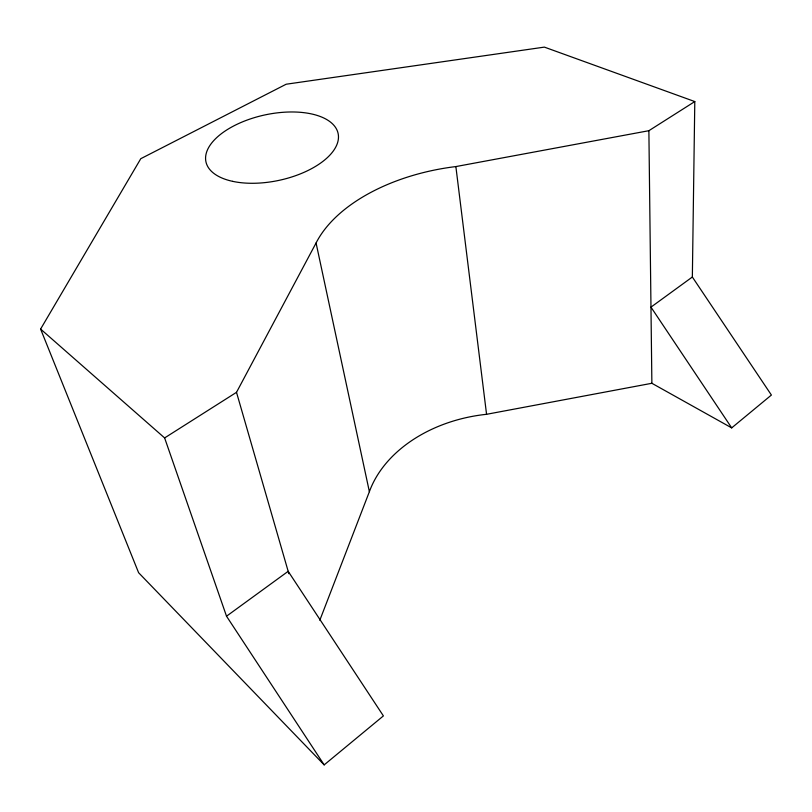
<?xml version="1.0" encoding="UTF-8"?>
<svg xmlns="http://www.w3.org/2000/svg" width="812" height="812" viewBox="0 0 812 812"><rect width="100%" height="100%" fill="white"/><g stroke="black" fill="none" stroke-linecap="round" stroke-linejoin="round"><path stroke-width="1.22" d="M319.806 620.266L369.379 491.686A132.539 97.958 -5.9 0 1 486.561 414.303L651.874 383.284L731.693 427.883L771.4 395.048L692.352 277.014L694.798 101.561L544.385 47.116L286.169 84.225L140.78 158.695L40.6 329.063L138.608 572.714L324.171 764.884L383.396 715.91L288.179 571.313L226.518 616.207L324.171 764.884M40.6 329.063L164.623 437.932L236.505 392.328L316.071 242.991A157.081 91.177 -7.5 0 1 455.867 166.572L648.879 130.702L694.798 101.561M692.352 277.014L650.97 307.139L731.693 427.883M164.623 437.932L226.518 616.207M236.505 392.328L288.869 573.729M316.071 242.991L369.379 491.686M455.867 166.572L486.561 414.303M648.879 130.702L651.874 383.284M232.668 181.35A67.579 33.465 -12.1 0 0 338.076 140.791A67.579 33.465 -12.1 0 0 245.376 120.714A67.579 33.465 -12.1 0 0 232.668 181.35"/></g></svg>
